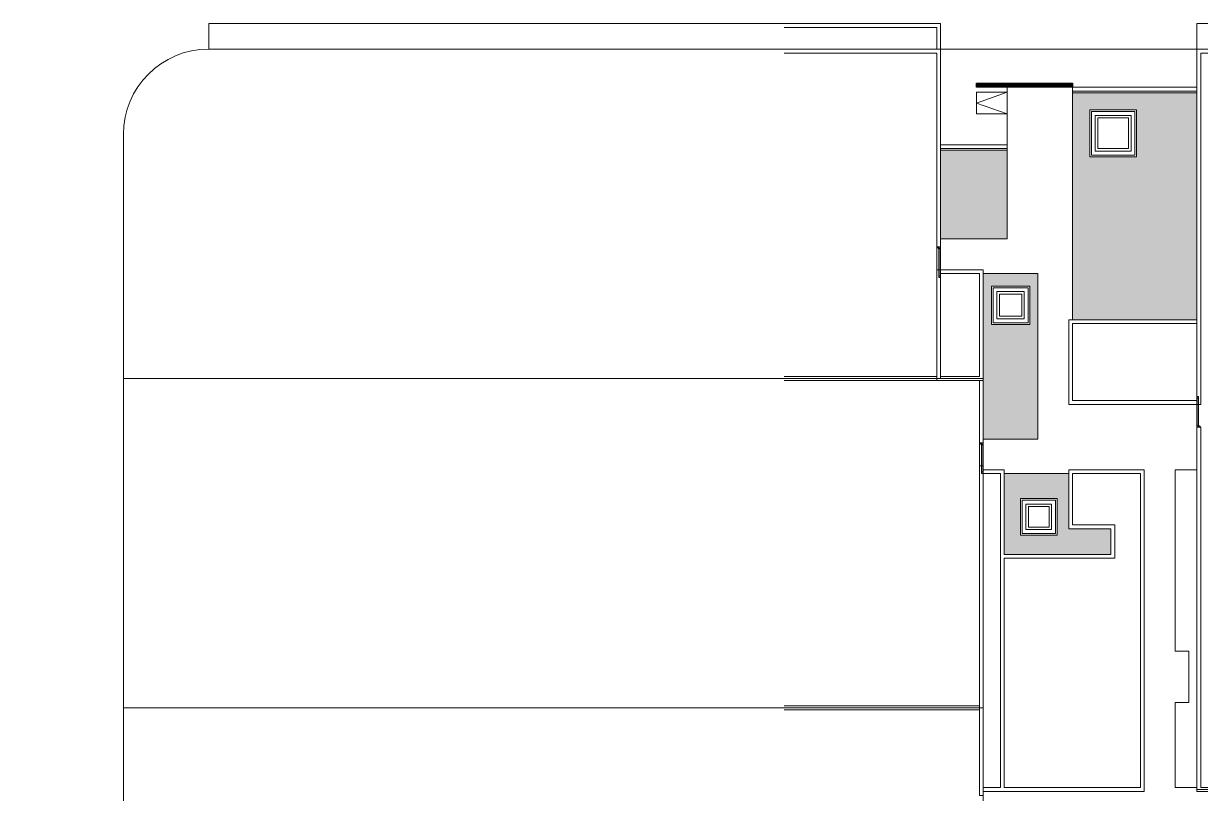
# Model space of a CAD drawing. Header units: metres. Extents: x 5205117 to 5948571, y 646915 to 1143748.
# Drawn here: x 5598979 to 5667906, y 824511 to 869625 of the extents above; entities that cross this region are included whole.
import ezdxf

# ---------------------------------------------------------------- set-up
doc = ezdxf.new("R2010")
doc.units = ezdxf.units.M
doc.header["$MEASUREMENT"] = 0
doc.linetypes.add('DASHED', pattern=[0.75, 0.5, -0.25])
doc.layers.get('0').update_dxf_attribs({"color": 1, "linetype": 'DASHED', "lineweight": 30})
for name, color, linetype, lineweight in [('A-Door', 3, 'Continuous', 15), ('A-Elevation 1', 4, 'Continuous', 13), ('A-Elevation 2', 163, 'Continuous', 9), ('A-Elevation 3', 251, 'Continuous', 5), ('A-Wall', 34, 'Continuous', 30), ('H-Wall hatch', 33, 'Continuous', 0), ('H-Water', 250, 'Continuous', 0), ('PLOT', 7, 'Continuous', 5), ('road', 7, 'Continuous', 9)]:
    doc.layers.add(name, color=color, linetype=linetype, lineweight=lineweight)

# ---------------------------------------------------------------- blocks, each defined once
blk = doc.blocks.new('A$C7DF671ED')
at = {"layer": 'A-Door'}
for p, q in [((-8, 1699), (-9, 1698)), ((-9, 1698), (-9, 1697)), ((-9, 1697), (-9, 1696)), ((-9, 1696), (-9, 1695)), ((-9, 1695), (-9, 1693)), ((-9, 1693), (-8, 1693)), ((-7, 1700), (-8, 1699)), ((-7, 1698), (-8, 1698)), ((-8, 1698), (-8, 1698)), ((-8, 1698), (-8, 1697)), ((-8, 1697), (-8, 1697)), ((-8, 1697), (-8, 1697)), ((-8, 1697), (-8, 1697)), ((-8, 1697), (-8, 1696)), ((-8, 1696), (-8, 1696)), ((-8, 1696), (-8, 1695)), ((-8, 1696), (-8, 1696)), ((-8, 1696), (-8, 1696)), ((-8, 1696), (-8, 1696)), ((-8, 1695), (-8, 1695)), ((-8, 1695), (-8, 1695)), ((-8, 1695), (-8, 1695)), ((-8, 1695), (-8, 1694)), ((-8, 1694), (-8, 1694)), ((-8, 1694), (-8, 1694)), ((-7, 1694), (-8, 1694)), ((-8, 1693), (-7, 1692)), ((-6, 1700), (-7, 1700)), ((-6, 1699), (-7, 1699)), ((-7, 1699), (-7, 1698)), ((-7, 1698), (-7, 1698)), ((-7, 1698), (-7, 1698)), ((-7, 1698), (-7, 1698)), ((-7, 1698), (-7, 1698)), ((-7, 1694), (-7, 1693)), ((-7, 1694), (-7, 1694)), ((-7, 1693), (-7, 1693)), ((-7, 1693), (-7, 1693)), ((-7, 1693), (-7, 1693)), ((-7, 1693), (-7, 1693)), ((-7, 1693), (-6, 1693)), ((-7, 1692), (-6, 1691)), ((-5, 1700), (-6, 1700)), ((-6, 1699), (-6, 1699)), ((-5, 1699), (-6, 1699)), ((-6, 1699), (-6, 1699)), ((-6, 1699), (-6, 1699)), ((-6, 1699), (-6, 1699)), ((-6, 1693), (-6, 1692)), ((-6, 1693), (-6, 1693)), ((-6, 1693), (-6, 1693)), ((-6, 1693), (-6, 1693)), ((-6, 1692), (-5, 1692)), ((-6, 1691), (-5, 1691)), ((-5, 1738), (0, 1738)), ((-5, 1738), (-5, 1733)), ((-5, 1733), (0, 1733)), ((-5, 1733), (-5, 1723)), ((-5, 1723), (0, 1723)), ((-5, 1723), (-5, 1718)), ((-5, 1718), (0, 1718)), ((-5, 1709), (-5, 1718)), ((-5, 1709), (0, 1709)), ((-5, 1709), (-5, 1700)), ((-5, 1700), (0, 1700)), ((-3, 1700), (-5, 1700)), ((-4, 1699), (-5, 1699)), ((-5, 1699), (-5, 1699)), ((-5, 1699), (-5, 1699)), ((-5, 1699), (-5, 1699)), ((-5, 1692), (-5, 1692)), ((-5, 1692), (-5, 1692)), ((-5, 1692), (-5, 1692)), ((-5, 1692), (-4, 1692)), ((-5, 1691), (-3, 1691)), ((-5, 1691), (-5, 1683)), ((0, 1691), (-5, 1691)), ((0, 1683), (-5, 1683)), ((-5, 1683), (-5, 1674)), ((0, 1674), (-5, 1674)), ((-5, 1674), (-5, 1668)), ((0, 1668), (-5, 1668)), ((-5, 1668), (-5, 1659)), ((0, 1659), (-5, 1659)), ((-5, 1659), (-5, 1654)), ((0, 1654), (-5, 1654)), ((-4, 1699), (-4, 1699)), ((-4, 1699), (-4, 1699)), ((-4, 1699), (-4, 1699)), ((-3, 1699), (-4, 1699)), ((-4, 1699), (-4, 1699)), ((-4, 1692), (-3, 1693)), ((-4, 1692), (-4, 1692)), ((-4, 1692), (-4, 1692)), ((-4, 1692), (-4, 1692)), ((-2, 1700), (-3, 1700)), ((-3, 1699), (-3, 1699)), ((-3, 1699), (-3, 1699)), ((-2, 1698), (-3, 1699)), ((-3, 1699), (-3, 1699)), ((-3, 1699), (-3, 1699)), ((-3, 1693), (-3, 1693)), ((-3, 1693), (-3, 1693)), ((-3, 1693), (-3, 1693)), ((-3, 1693), (-3, 1693)), ((-3, 1693), (-2, 1693)), ((-3, 1691), (-2, 1692)), ((-1, 1699), (-2, 1700)), ((-2, 1697), (-2, 1698)), ((-2, 1698), (-2, 1698)), ((-2, 1698), (-2, 1698)), ((-2, 1698), (-2, 1698)), ((-2, 1698), (-2, 1698)), ((-2, 1698), (-2, 1698)), ((-1, 1697), (-2, 1697)), ((-2, 1694), (-1, 1695)), ((-2, 1693), (-2, 1694)), ((-2, 1694), (-2, 1694)), ((-2, 1694), (-2, 1694)), ((-2, 1694), (-2, 1694)), ((-2, 1694), (-2, 1694)), ((-2, 1692), (-1, 1693)), ((-2, 1693), (-2, 1693)), ((-2, 1693), (-2, 1693)), ((-1, 1698), (-1, 1699)), ((0, 1697), (-1, 1698)), ((-1, 1696), (-1, 1697)), ((-1, 1697), (-1, 1697)), ((-1, 1697), (-1, 1697)), ((-1, 1697), (-1, 1697)), ((-1, 1696), (-1, 1696)), ((-1, 1696), (-1, 1696)), ((-1, 1695), (-1, 1696)), ((-1, 1696), (-1, 1696)), ((-1, 1693), (0, 1695)), ((-1, 1695), (-1, 1695)), ((-1, 1695), (-1, 1695)), ((-1, 1695), (-1, 1695)), ((-1, 1695), (-1, 1695)), ((-1, 1693), (-1, 1693)), ((0, 1800), (74, 1800)), ((0, 1738), (0, 1800)), ((0, 1738), (0, 1733)), ((0, 1723), (0, 1733)), ((0, 1718), (0, 1723)), ((0, 1709), (0, 1718)), ((0, 1700), (0, 1709)), ((74, 1700), (0, 1700)), ((0, 1696), (0, 1700)), ((0, 1696), (0, 1697)), ((0, 1695), (0, 1696)), ((0, 1693), (0, 1696)), ((0, 1691), (0, 1693)), ((0, 1691), (74, 1691)), ((0, 1683), (0, 1691)), ((0, 1683), (0, 1674)), ((0, 1668), (0, 1674)), ((0, 1659), (0, 1668)), ((0, 1654), (0, 1659)), ((0, 1654), (0, 109)), ((74, 1700), (74, 1800)), ((74, 1691), (74, 165)), ((0, 109), (74, 109)), ((0, 0), (0, 100)), ((0, 100), (74, 100)), ((74, 0), (0, 0)), ((81, 165), (74, 165)), ((74, 165), (74, 156)), ((81, 156), (74, 156)), ((74, 118), (74, 156)), ((74, 118), (75, 118)), ((74, 118), (74, 118)), ((74, 118), (74, 118)), ((74, 118), (74, 118)), ((74, 118), (74, 118)), ((74, 118), (74, 118)), ((75, 118), (74, 118)), ((74, 118), (74, 112)), ((81, 112), (74, 112)), ((74, 109), (74, 112)), ((78, 102), (74, 109)), ((74, 109), (74, 109)), ((74, 109), (74, 109)), ((74, 67), (74, 100)), ((74, 67), (79, 67)), ((74, 39), (74, 67)), ((74, 0), (74, 39)), ((74, 39), (79, 39)), ((81, 118), (75, 118)), ((81, 95), (78, 102)), ((82, 113), (79, 118)), ((79, 67), (79, 60)), ((79, 60), (91, 60)), ((79, 48), (79, 56)), ((92, 56), (79, 56)), ((79, 55), (79, 55)), ((79, 55), (79, 55)), ((79, 51), (79, 55)), ((79, 51), (79, 55)), ((79, 55), (79, 55)), ((81, 55), (79, 55)), ((79, 51), (79, 51)), ((79, 51), (79, 51)), ((79, 51), (79, 51)), ((79, 51), (80, 51)), ((93, 48), (79, 48)), ((79, 39), (79, 45)), ((79, 45), (93, 45)), ((80, 51), (81, 51)), ((80, 51), (80, 51)), ((80, 51), (80, 51)), ((81, 165), (81, 156)), ((81, 156), (81, 123)), ((86, 125), (81, 123)), ((81, 123), (81, 118)), ((81, 112), (81, 118)), ((84, 88), (81, 95)), ((81, 55), (82, 55)), ((81, 55), (81, 55)), ((81, 51), (82, 51)), ((81, 51), (81, 51)), ((81, 51), (81, 51)), ((86, 106), (82, 113)), ((82, 55), (83, 55)), ((82, 55), (82, 55)), ((82, 51), (82, 51)), ((82, 51), (83, 51)), ((83, 55), (84, 55)), ((83, 51), (84, 51)), ((87, 81), (84, 88)), ((84, 55), (86, 55)), ((84, 55), (84, 55)), ((84, 51), (86, 51)), ((84, 51), (84, 51)), ((90, 118), (86, 125)), ((89, 99), (86, 106)), ((86, 55), (87, 55)), ((86, 55), (86, 55)), ((86, 51), (86, 51)), ((86, 51), (87, 51)), ((89, 73), (87, 81)), ((87, 55), (88, 55)), ((87, 51), (88, 51)), ((88, 55), (89, 55)), ((88, 55), (88, 55)), ((88, 51), (89, 51)), ((88, 51), (88, 51)), ((92, 91), (89, 99)), ((90, 66), (89, 73)), ((89, 55), (89, 51)), ((89, 55), (90, 55)), ((89, 51), (90, 51)), ((89, 12), (90, 17)), ((89, 12), (90, 8)), ((94, 110), (90, 118)), ((91, 60), (90, 66)), ((90, 55), (91, 55)), ((90, 55), (90, 55)), ((90, 55), (90, 55)), ((91, 51), (90, 51)), ((90, 51), (90, 51)), ((90, 51), (90, 51)), ((90, 17), (92, 20)), ((92, 5), (90, 8)), ((91, 60), (110, 60)), ((91, 55), (91, 55)), ((92, 55), (91, 55)), ((92, 51), (91, 51)), ((91, 51), (91, 51)), ((95, 83), (92, 91)), ((92, 56), (93, 56)), ((92, 55), (92, 56)), ((92, 55), (92, 55)), ((94, 55), (92, 55)), ((92, 55), (92, 55)), ((93, 51), (92, 55)), ((92, 51), (92, 51)), ((93, 51), (92, 51)), ((92, 20), (94, 22)), ((95, 2), (92, 5)), ((93, 56), (94, 56)), ((93, 50), (93, 51)), ((94, 51), (93, 51)), ((93, 48), (93, 50)), ((93, 48), (111, 48)), ((93, 43), (93, 45)), ((93, 45), (112, 45)), ((94, 35), (93, 43)), ((98, 102), (94, 110)), ((94, 56), (95, 56)), ((94, 51), (94, 55)), ((95, 55), (94, 55)), ((94, 55), (94, 55)), ((94, 55), (94, 55)), ((94, 55), (94, 55)), ((95, 51), (94, 51)), ((94, 51), (94, 51)), ((94, 51), (94, 51)), ((94, 51), (94, 51)), ((94, 22), (94, 35)), ((94, 22), (95, 23)), ((94, 17), (94, 22)), ((112, 17), (94, 17)), ((97, 75), (95, 83)), ((95, 56), (96, 56)), ((97, 55), (95, 55)), ((97, 51), (95, 51)), ((95, 23), (98, 25)), ((98, 0), (95, 2)), ((96, 56), (96, 56)), ((96, 56), (96, 56)), ((96, 56), (96, 56)), ((97, 56), (96, 56)), ((99, 68), (97, 75)), ((97, 56), (99, 56)), ((97, 55), (97, 55)), ((98, 55), (97, 55)), ((97, 55), (97, 55)), ((97, 51), (97, 51)), ((98, 51), (97, 51)), ((97, 51), (97, 51)), ((101, 94), (98, 102)), ((98, 55), (98, 55)), ((99, 55), (98, 55)), ((98, 51), (98, 51)), ((98, 51), (99, 51)), ((103, 26), (98, 25)), ((101, 60), (99, 68)), ((99, 56), (99, 56)), ((102, 56), (99, 56)), ((100, 55), (99, 55)), ((99, 51), (100, 51)), ((100, 55), (100, 51)), ((100, 55), (100, 55)), ((100, 55), (100, 55)), ((100, 55), (100, 55)), ((100, 55), (100, 55)), ((100, 55), (111, 55)), ((100, 51), (100, 51)), ((100, 51), (100, 51)), ((100, 51), (100, 51)), ((100, 51), (100, 51)), ((111, 51), (100, 51)), ((104, 86), (101, 94)), ((102, 51), (101, 56)), ((102, 56), (103, 56)), ((102, 48), (102, 51)), ((102, 43), (102, 45)), ((103, 35), (102, 43)), ((103, 56), (111, 56)), ((103, 35), (103, 17)), ((107, 25), (103, 26)), ((107, 78), (104, 86)), ((109, 69), (107, 78)), ((111, 23), (107, 25)), ((107, 0), (111, 2)), ((110, 61), (109, 69)), ((110, 60), (110, 61)), ((110, 60), (163, 60)), ((111, 55), (111, 56)), ((111, 56), (163, 56)), ((113, 55), (111, 55)), ((111, 55), (111, 55)), ((111, 52), (111, 55)), ((111, 51), (111, 52)), ((113, 51), (111, 51)), ((111, 51), (111, 51)), ((111, 48), (111, 51)), ((111, 48), (163, 48)), ((112, 22), (111, 23)), ((111, 2), (114, 5)), ((112, 44), (112, 45)), ((112, 45), (163, 45)), ((112, 35), (112, 44)), ((112, 22), (112, 35)), ((114, 20), (112, 22)), ((112, 21), (112, 22)), ((112, 17), (112, 19)), ((115, 55), (113, 55)), ((115, 51), (113, 51)), ((115, 17), (114, 20)), ((114, 5), (115, 8)), ((115, 55), (115, 55)), ((115, 55), (115, 51)), ((115, 55), (115, 55)), ((115, 55), (115, 55)), ((115, 55), (115, 55)), ((116, 55), (115, 55)), ((115, 51), (115, 51)), ((116, 51), (115, 51)), ((115, 51), (115, 51)), ((115, 51), (115, 51)), ((115, 51), (115, 51)), ((115, 17), (116, 12)), ((115, 8), (116, 12)), ((116, 55), (116, 55)), ((116, 55), (116, 51)), ((116, 55), (116, 55)), ((116, 55), (116, 55)), ((117, 55), (116, 55)), ((116, 51), (116, 51)), ((116, 51), (116, 51)), ((116, 51), (116, 51)), ((117, 51), (116, 51)), ((141, 55), (117, 55)), ((117, 51), (149, 51)), ((141, 55), (141, 55)), ((149, 55), (141, 55)), ((149, 55), (149, 51)), ((153, 55), (149, 55)), ((157, 51), (149, 51)), ((153, 55), (153, 55)), ((157, 55), (153, 55)), ((157, 51), (157, 55)), ((157, 55), (163, 55)), ((157, 51), (163, 51)), ((163, 60), (163, 60)), ((163, 60), (164, 60)), ((163, 60), (163, 60)), ((163, 56), (163, 55)), ((163, 55), (163, 51)), ((163, 55), (166, 55)), ((163, 51), (163, 48)), ((163, 51), (166, 51)), ((163, 45), (163, 45)), ((163, 45), (163, 45)), ((163, 45), (164, 45)), ((164, 60), (164, 59)), ((164, 59), (165, 59)), ((164, 59), (164, 59)), ((164, 45), (165, 46)), ((164, 45), (164, 45)), ((164, 45), (164, 45)), ((165, 59), (165, 59)), ((165, 59), (165, 58)), ((165, 58), (165, 58)), ((165, 58), (165, 58)), ((165, 58), (166, 57)), ((165, 47), (166, 47)), ((165, 46), (165, 47)), ((165, 47), (165, 47)), ((165, 46), (165, 46)), ((165, 46), (165, 46)), ((166, 57), (166, 57)), ((166, 57), (166, 55)), ((166, 55), (166, 51)), ((166, 55), (167, 55)), ((166, 51), (166, 48)), ((166, 51), (167, 51)), ((166, 48), (166, 47)), ((167, 55), (167, 55)), ((167, 55), (167, 51)), ((167, 55), (167, 55)), ((167, 55), (167, 55)), ((171, 55), (167, 55)), ((167, 51), (167, 51)), ((167, 51), (167, 51)), ((167, 51), (167, 51)), ((167, 51), (176, 51)), ((172, 55), (171, 55)), ((172, 55), (173, 55)), ((173, 55), (173, 55)), ((175, 55), (173, 55)), ((176, 55), (175, 55)), ((175, 55), (175, 55)), ((176, 55), (176, 51)), ((178, 55), (176, 55)), ((176, 55), (176, 55)), ((178, 51), (176, 51)), ((178, 55), (179, 55)), ((179, 51), (178, 51)), ((179, 55), (180, 55)), ((180, 51), (179, 51)), ((180, 55), (180, 55)), ((180, 55), (180, 55)), ((180, 55), (181, 55)), ((180, 51), (180, 51)), ((180, 51), (180, 51)), ((181, 51), (180, 51)), ((181, 55), (181, 55)), ((181, 51), (181, 55)), ((181, 51), (181, 51)), ((98, 0), (103, -1)), ((107, 0), (103, -1))]:
    blk.add_line(p, q, dxfattribs=at)
blk = doc.blocks.new('A$C25B54C7F')
at = {"layer": 'H-Wall hatch', "ltscale": 5}
h = blk.add_hatch(dxfattribs=at)
h.set_pattern_fill('ANSI32', color=256, scale=250)
h.set_pattern_definition([(45, (-352638.06, -300726.18), (-66.291261, 66.291261), []), (45, (-352593.86, -300726.18), (-66.291261, 66.291261), [])])
h.paths.add_polyline_path([(11944, 13023), (12174, 13023), (12174, 7233), (11944, 7233)])
h.paths.add_polyline_path([(8784, 9493), (9014, 9493), (9014, 7463), (10514, 7463), (10514, 9263), (9914, 9263), (9914, 9493), (10744, 9493), (10744, 7233), (7054, 7233), (7054, 9493), (7884, 9493), (7884, 9263), (7284, 9263), (7284, 7463), (8784, 7463)])
h.paths.add_polyline_path([(10514, 12193), (10744, 12193), (10744, 13023), (7054, 13023), (7054, 12193), (7284, 12193), (7284, 12793), (10514, 12793)])
h.paths.add_polyline_path([(69469, 21518), (69469, 21288), (59819, 21288), (59819, 21518)])
h.paths.add_polyline_path([(79419, 21518), (69769, 21518), (69769, 21288), (79419, 21288)])
h.paths.add_polyline_path([(216954, 19488), (217184, 19488), (217184, 13858), (216954, 13858)])
at = {"layer": 'H-Water', "ltscale": 2}
h = blk.add_hatch(dxfattribs=at)
h.set_pattern_fill('DASH', color=256, scale=1300, angle=90)
h.paths.add_polyline_path([(213259, 17688), (213259, 21588), (208059, 21588), (208059, 17688)])
h.paths.add_polyline_path([(212879, 10108), (212879, 12858), (215629, 12858), (215629, 10108)], flags=16)
h.paths.add_polyline_path([(204979, 18288), (204979, 16688), (203379, 16688), (203379, 18288)], flags=0)
h.paths.add_polyline_path([(206029, 19088), (196339, 19088), (196339, 15888), (206029, 15888)])
h.paths.add_polyline_path([(204979, 18288), (204979, 16688), (203379, 16688), (203379, 18288)], flags=0)
h.paths.add_polyline_path([(205304, 18613), (205304, 16363), (203054, 16363), (203054, 18613)], flags=16)
h.paths.add_polyline_path([(191029, 15088), (191029, 16588), (192529, 16588), (192529, 15088)], flags=0)
h.paths.add_polyline_path([(194309, 17858), (189579, 17858), (189579, 11618), (191079, 11618), (191079, 14088), (194309, 14088)])
h.paths.add_polyline_path([(191029, 15088), (191029, 16588), (192529, 16588), (192529, 15088)], flags=0)
h.paths.add_polyline_path([(190704, 14763), (190704, 16913), (192854, 16913), (192854, 14763)], flags=16)
h.paths.add_polyline_path([(216629, 6588), (216629, 13858), (203329, 13858), (203329, 6588)])
at = {"layer": 'A-Elevation 1', "ltscale": 5}
blk.add_line((199769, 19318), (199769, 19088), dxfattribs=at)
for points in [[(219184, 30747), (219184, 21588), (207599, 21588), (207599, 21818), (218954, 21818), (218954, 30747)], [(219184, -6), (219184, 6588), (203329, 6588), (203329, 14088), (198369, 14088), (198369, 6358), (218954, 6358), (218954, -6)]]:
    blk.add_lwpolyline(points, dxfattribs=at)
for points in [[(199769, 21818), (206259, 21818), (206259, 19088), (196109, 19088), (196109, 19318), (199769, 19318)], [(199999, 21588), (199999, 19318), (206029, 19318), (206029, 21588)], [(194769, 19088), (175454, 19088), (175454, 19318), (194769, 19318)], [(203099, 13858), (203099, 6588), (198599, 6588), (198599, 13858)], [(175684, 4088), (175684, 6588), (197029, 6588), (197029, 6358), (175914, 6358), (175914, 3858), (173824, 3858), (173824, 4088)]]:
    blk.add_lwpolyline(points, close=True, dxfattribs=at)
at = {"layer": 'A-Elevation 2'}
for p, q in [((180469, 30747), (180469, 19318)), ((180699, 30747), (180699, 19318))]:
    blk.add_line(p, q, dxfattribs=at)
for points in [[(199769, 21818), (199769, 30747)], [(199999, 30747), (199999, 21818)]]:
    blk.add_lwpolyline(points, dxfattribs=at)
at = {"layer": 'A-Elevation 2', "ltscale": 5, "flags": 128}
for points in [[(175684, 19088), (175684, 9658), (194539, 9658), (194539, 14088), (191079, 14088), (191079, 11618), (189579, 11618), (189579, 17858), (194539, 17858), (194539, 19088)], [(175914, 19088), (175914, 18088), (194309, 18088), (194309, 19088)], [(175914, 17858), (175914, 9888), (194309, 9888), (194309, 13858), (191309, 13858), (191309, 11388), (189349, 11388), (189349, 17858), (175914, 17858)]]:
    blk.add_lwpolyline(points, dxfattribs=at)
at = {"layer": 'A-Elevation 3', "ltscale": 5}
for p, q in [((213259, 17688), (213259, 21588)), ((213359, 17688), (213359, 21588)), ((213584, 17688), (213584, 21588)), ((217184, 13858), (203329, 13858)), ((197029, 6588), (198369, 6588))]:
    blk.add_line(p, q, dxfattribs=at)
at = {"layer": 'A-Elevation 3', "ltscale": 5, "flags": 128}
for points in [[(219184, 21588), (220683, 21588), (220683, 30747)], [(219184, 21818), (220453, 21818), (220453, 30747)], [(194309, 14088), (194309, 17858)], [(216629, 13858), (216629, 6588)], [(216729, 13858), (216729, 6588)], [(216954, 13858), (216954, 6588)], [(215154, 12383), (215154, 10583), (213354, 10583), (213354, 12383), (215154, 12383)], [(219184, 6588), (220684, 6588), (220684, -6)]]:
    blk.add_lwpolyline(points, dxfattribs=at)
at = {"layer": 'A-Elevation 3'}
for points in [[(206259, 21818), (207599, 21818)], [(206259, 21588), (207599, 21588)], [(196109, 19318), (194769, 19318)]]:
    blk.add_lwpolyline(points, dxfattribs=at)
at = {"layer": 'A-Elevation 3', "ltscale": 5}
for points in [[(216954, 17688), (208059, 17688), (208059, 21588)], [(206029, 19088), (206029, 15888), (196339, 15888), (196339, 19088)], [(194539, 6588), (194539, 7858), (183906, 7858), (183906, 7058), (180906, 7058), (180906, 7858), (175916, 7858), (175916, 6588)]]:
    blk.add_lwpolyline(points, dxfattribs=at)
at = {"layer": 'A-Elevation 3', "ltscale": 5, "flags": 128}
for points in [[(216654, 19488), (216654, 17688), (216019, 19488), (215384, 17688), (215384, 19488)], [(205304, 18613), (205304, 16363), (203054, 16363), (203054, 18613)], [(205204, 18513), (205204, 16463), (203154, 16463), (203154, 18513)], [(204979, 18288), (204979, 16688), (203379, 16688), (203379, 18288)], [(204829, 18138), (204829, 16838), (203529, 16838), (203529, 18138)], [(192854, 16913), (192854, 14763), (190704, 14763), (190704, 16913)], [(192754, 16813), (192754, 14863), (190804, 14863), (190804, 16813)], [(192529, 16588), (192529, 15088), (191029, 15088), (191029, 16588)], [(192379, 16438), (192379, 15238), (191179, 15238), (191179, 16438)], [(215629, 12858), (215629, 10108), (212879, 10108), (212879, 12858)], [(215529, 12758), (215529, 10208), (212979, 10208), (212979, 12758)], [(215304, 12533), (215304, 10433), (213204, 10433), (213204, 12533)]]:
    blk.add_lwpolyline(points, close=True, dxfattribs=at)
at = {"layer": 'A-Wall', "ltscale": 5}
blk.add_lwpolyline([(216954, 19488), (217184, 19488), (217184, 13858), (216954, 13858)], close=True, dxfattribs=at)
at = {"layer": 'A-Door'}
for p, rotation in [((207599, 21613), 90), ((196109, 19113), 90), ((197029, 6563), 270)]:
    blk.add_blockref('A$C7DF671ED', p, dxfattribs=dict(at, rotation=rotation))

msp = doc.modelspace()

# ---------------------------------------------------------------- linework, layer by layer
at = {"layer": 'PLOT', "ltscale": 0.5}
for p, q in [((5604824.1, 848825.3), (5652688.1, 848825.3)), ((5604824.1, 829525.3), (5655188.1, 829525.3))]:
    msp.add_line(p, q, dxfattribs=at)
at = {"layer": 'road', "ltscale": 0.5}
for p, q in [((5652688.1, 869625.3), (5609824.1, 869625.3)), ((5652688.1, 848825.3), (5652688.1, 869625.3)), ((5690592.8, 869625.3), (5667688.1, 869625.3)), ((5667688.1, 824737.6), (5667688.1, 869625.3)), ((5690592.8, 868125.3), (5609824.1, 868125.3)), ((5655188.1, 810225.3), (5655188.1, 848825.3))]:
    msp.add_line(p, q, dxfattribs=at)
for points in [[(5609824.1, 868125.3), (5609824.1, 869625.3)], [(5652688.1, 848825.3), (5655188.1, 848825.3)], [(5670188.1, 824737.6), (5667688.1, 824737.6)]]:
    msp.add_lwpolyline(points, dxfattribs=at)
msp.add_lwpolyline([(5467491.9, 664014.3), (5491006.8, 661948.2), (5495380.9, 661567.8), (5599824.1, 661567.8, 0.4142136), (5604824.1, 666567.8), (5604824.1, 863125.3)], format="xyb", dxfattribs=at)
msp.add_arc((5609824.1, 863125.3), 5000, 90, 180, dxfattribs=at)

# ---------------------------------------------------------------- block references
at = {"ltscale": 5, "rotation": 90}
msp.add_blockref('A$C25B54C7F', (5674276.1, 648941.7), dxfattribs=at)

doc.saveas('drawing.dxf')
